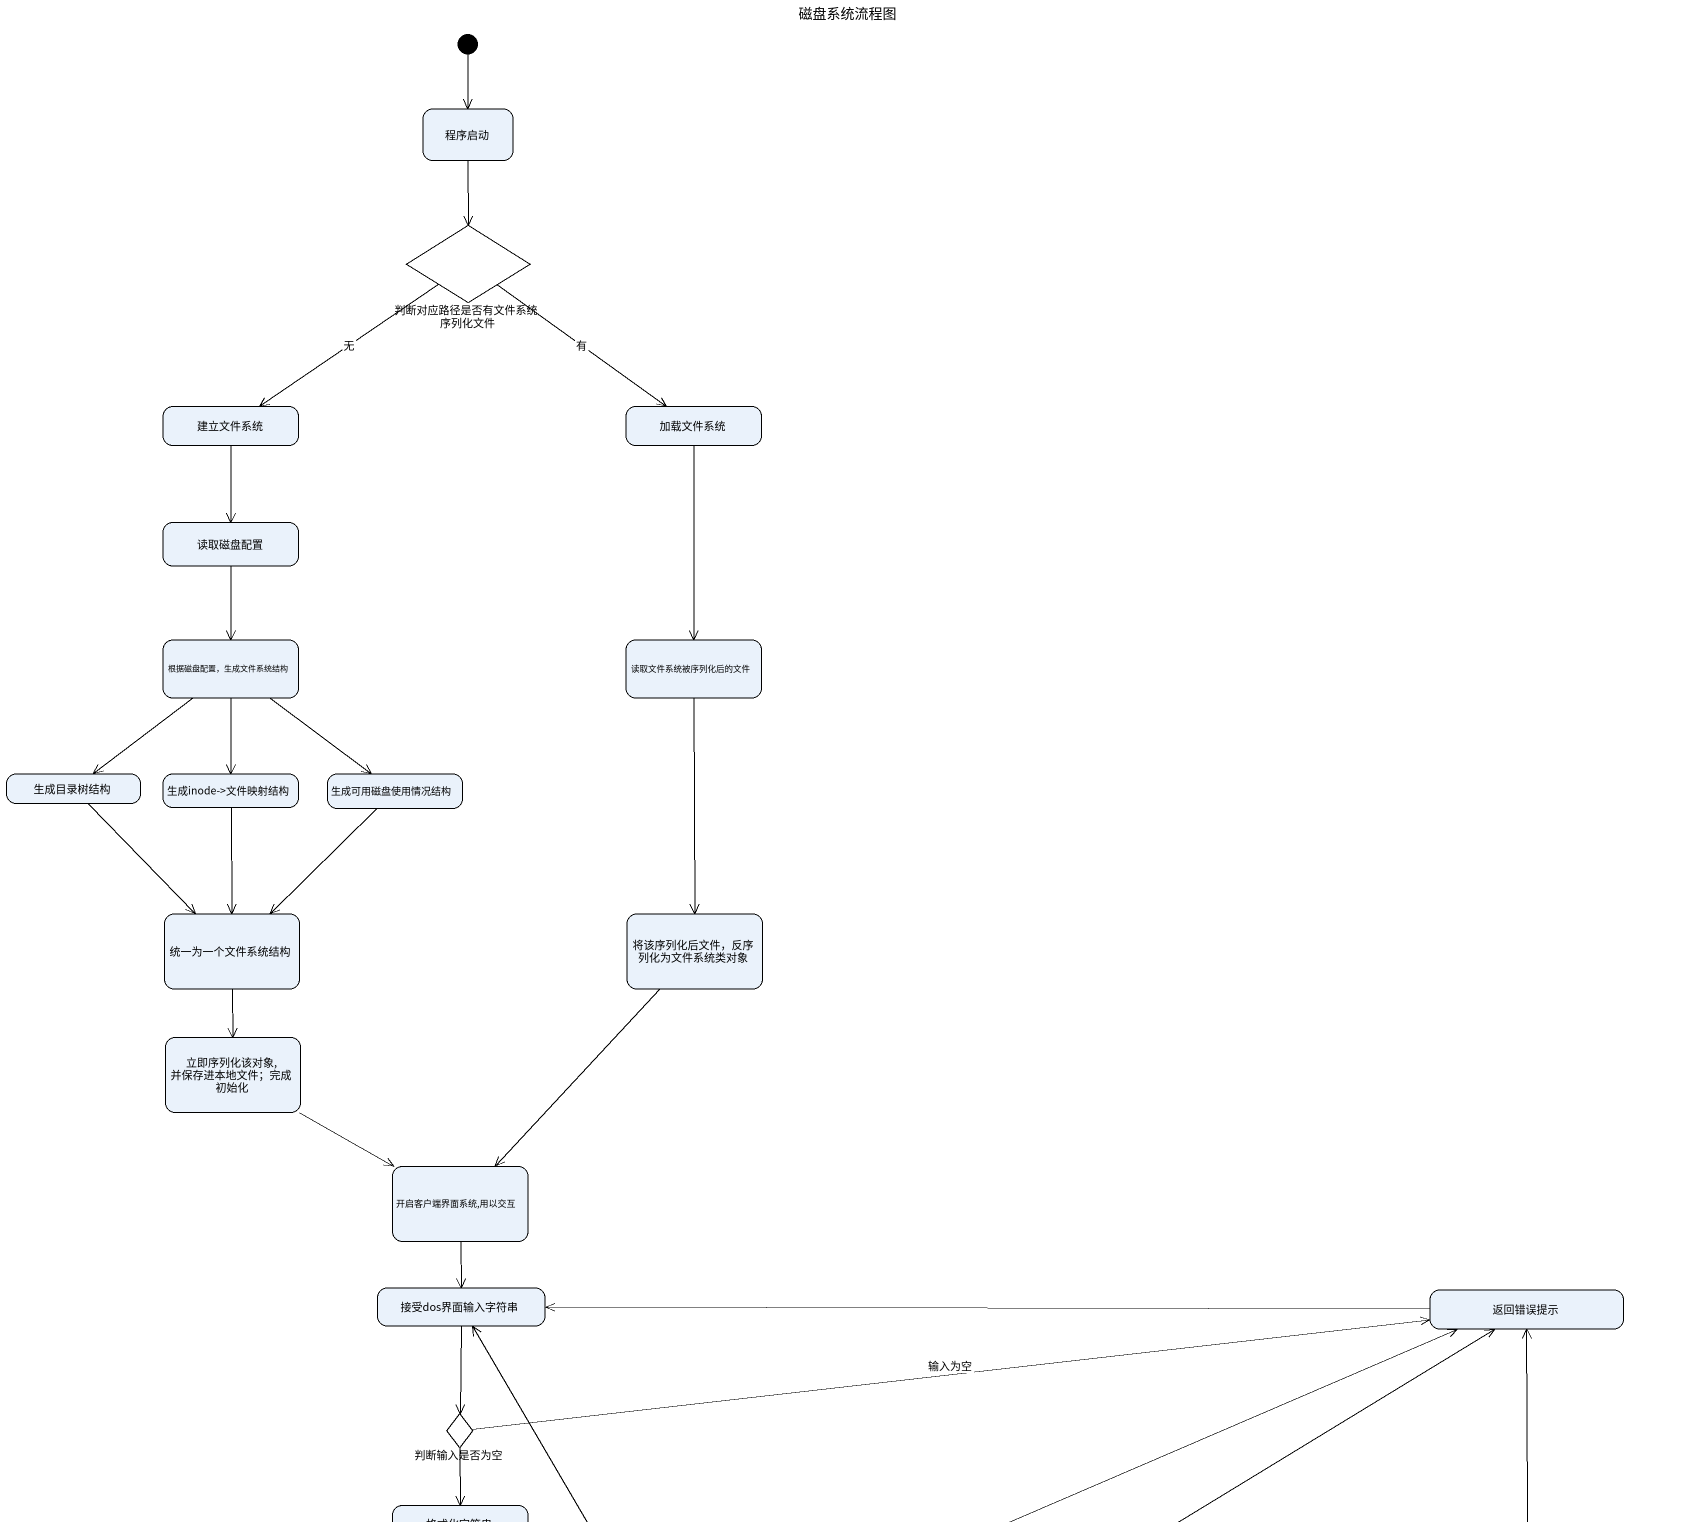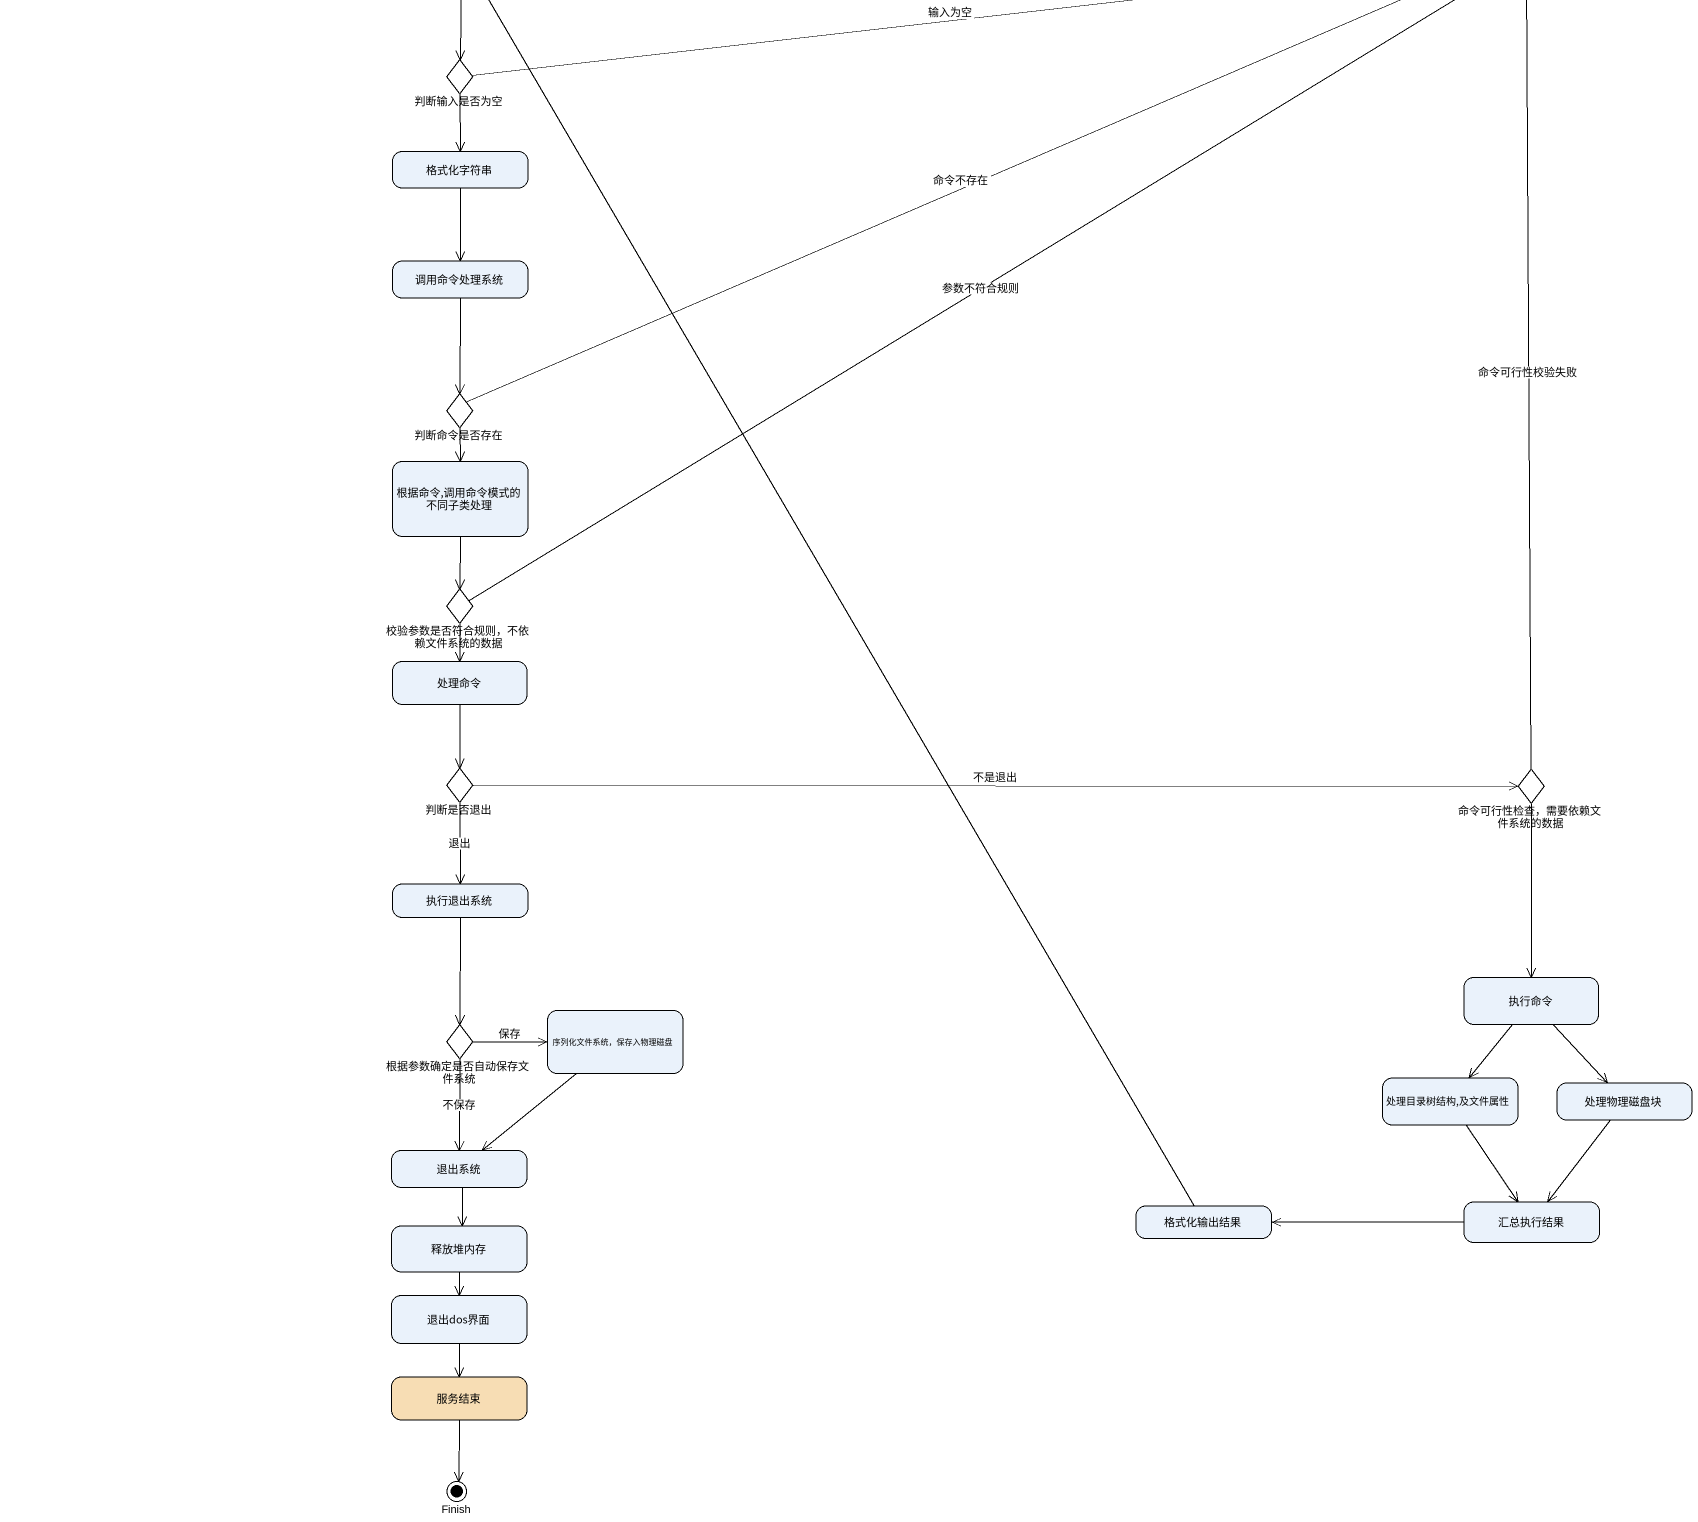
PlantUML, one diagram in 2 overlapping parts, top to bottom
@startuml
title 磁盘系统流程图
hide empty description
state 程序启动
state 判断对应路径是否有文件系统序列化文件 <<choice>>
state 建立文件系统
state 加载文件系统
state 读取磁盘配置
state "根据磁盘配置，生成文件系统结构" as 根据磁盘配置_生成文件系统结构
state 读取文件系统被序列化后的文件
state 生成目录树结构
state "生成inode->文件映射结构" as 生成inode_文件映射结构
state 生成可用磁盘使用情况结构
state 统一为一个文件系统结构
state "将该序列化后文件，反序列化为文件系统类对象" as 将该序列化后文件_反序列化为文件系统类对象
state "立即序列化该对象,并保存进本地文件；完成初始化" as 立即序列化该对象_并保存进本地文件_完成初始化
state "开启客户端界面系统,用以交互" as 开启客户端界面系统_用以交互
state 接受dos界面输入字符串
state 返回错误提示
state 判断输入是否为空 <<choice>>
state 格式化字符串
state 调用命令处理系统
state 判断命令是否存在 <<choice>>
state "根据命令,调用命令模式的不同子类处理" as 根据命令_调用命令模式的不同子类处理
state "校验参数是否符合规则，不依赖文件系统的数据" as 校验参数是否符合规则_不依赖文件系统的数据 <<choice>>
state 处理命令
state 判断是否退出 <<choice>>
state "命令可行性检查，需要依赖文件系统的数据" as 命令可行性检查_需要依赖文件系统的数据 <<choice>>
state 执行退出系统
state 执行命令
state 根据参数确定是否自动保存文件系统 <<choice>>
state "序列化文件系统，保存入物理磁盘" as 序列化文件系统_保存入物理磁盘
state "处理目录树结构,及文件属性" as 处理目录树结构_及文件属性
state 处理物理磁盘块
state 退出系统
state 释放堆内存
state 格式化输出结果
state 汇总执行结果
state 退出dos界面
state 服务结束 #F7DDB4
state Finish <<end>>
[*] --> 程序启动
程序启动 --> 判断对应路径是否有文件系统序列化文件
判断对应路径是否有文件系统序列化文件 --> 建立文件系统 : 无
判断对应路径是否有文件系统序列化文件 --> 加载文件系统 : 有
建立文件系统 --> 读取磁盘配置
加载文件系统 --> 读取文件系统被序列化后的文件
读取磁盘配置 --> 根据磁盘配置_生成文件系统结构
根据磁盘配置_生成文件系统结构 --> 生成目录树结构
根据磁盘配置_生成文件系统结构 --> 生成inode_文件映射结构
根据磁盘配置_生成文件系统结构 --> 生成可用磁盘使用情况结构
读取文件系统被序列化后的文件 --> 将该序列化后文件_反序列化为文件系统类对象
生成目录树结构 --> 统一为一个文件系统结构
生成inode_文件映射结构 --> 统一为一个文件系统结构
生成可用磁盘使用情况结构 --> 统一为一个文件系统结构
统一为一个文件系统结构 --> 立即序列化该对象_并保存进本地文件_完成初始化
将该序列化后文件_反序列化为文件系统类对象 --> 开启客户端界面系统_用以交互
立即序列化该对象_并保存进本地文件_完成初始化 -right-> 开启客户端界面系统_用以交互
开启客户端界面系统_用以交互 --> 接受dos界面输入字符串
接受dos界面输入字符串 --> 判断输入是否为空
返回错误提示 -left-> 接受dos界面输入字符串
判断输入是否为空 -right-> 返回错误提示 : 输入为空
判断输入是否为空 --> 格式化字符串
格式化字符串 --> 调用命令处理系统
调用命令处理系统 --> 判断命令是否存在
判断命令是否存在 -right-> 返回错误提示 : 命令不存在
判断命令是否存在 --> 根据命令_调用命令模式的不同子类处理
根据命令_调用命令模式的不同子类处理 --> 校验参数是否符合规则_不依赖文件系统的数据
校验参数是否符合规则_不依赖文件系统的数据 -up-> 返回错误提示 : 参数不符合规则
校验参数是否符合规则_不依赖文件系统的数据 --> 处理命令
处理命令 --> 判断是否退出
判断是否退出 -right-> 命令可行性检查_需要依赖文件系统的数据 : 不是退出
判断是否退出 --> 执行退出系统 : 退出
命令可行性检查_需要依赖文件系统的数据 -up-> 返回错误提示 : 命令可行性校验失败
命令可行性检查_需要依赖文件系统的数据 --> 执行命令
执行退出系统 --> 根据参数确定是否自动保存文件系统
执行命令 --> 处理目录树结构_及文件属性
执行命令 --> 处理物理磁盘块
根据参数确定是否自动保存文件系统 -right-> 序列化文件系统_保存入物理磁盘 : 保存
根据参数确定是否自动保存文件系统 --> 退出系统 : 不保存
序列化文件系统_保存入物理磁盘 --> 退出系统
处理目录树结构_及文件属性 --> 汇总执行结果
处理物理磁盘块 --> 汇总执行结果
退出系统 --> 释放堆内存
释放堆内存 --> 退出dos界面
格式化输出结果 -up-> 接受dos界面输入字符串
汇总执行结果 -left-> 格式化输出结果
退出dos界面 --> 服务结束
服务结束 --> Finish
@enduml
